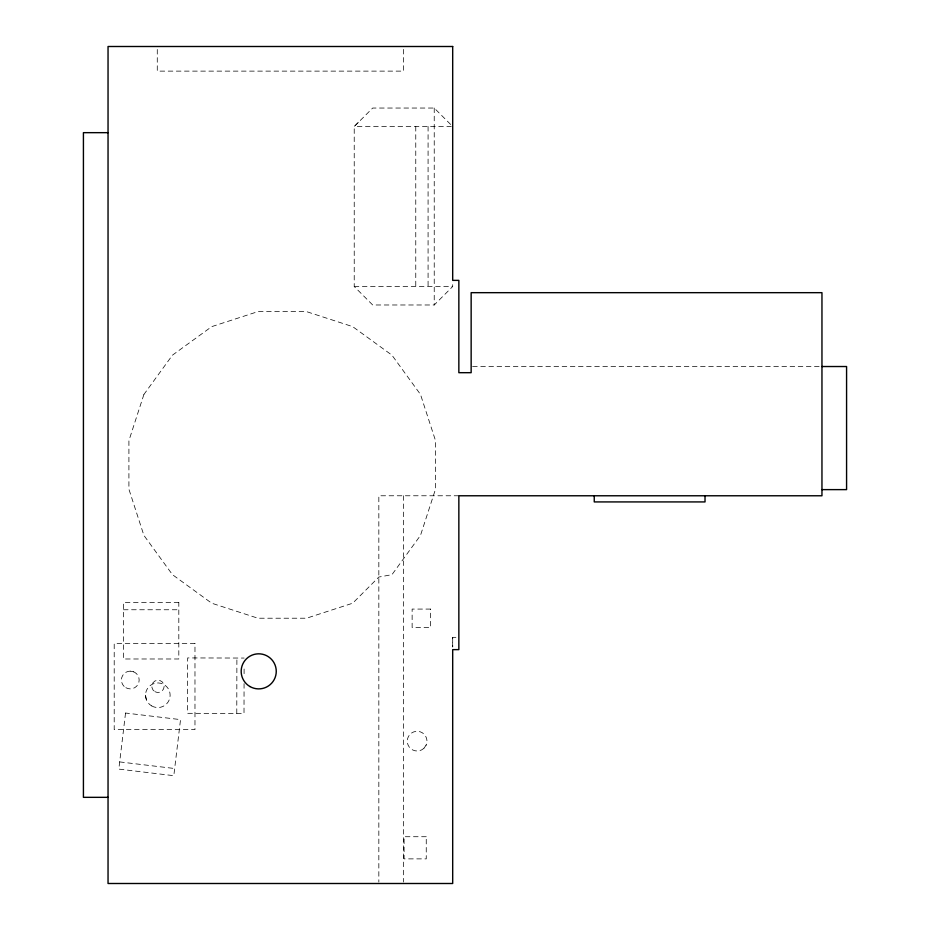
<?xml version="1.0" encoding="UTF-8"?>
<svg xmlns="http://www.w3.org/2000/svg" width="930" height="930" viewBox="0 0 930 930"><rect width="100%" height="100%" fill="white"/><g stroke="black" fill="none" stroke-linecap="round" stroke-linejoin="round"><path stroke-width="0.7" stroke-dasharray="4.65 3.49" d="M358.329 122.4L354.225 126.503L354.225 286.521L372.686 304.982L434.229 304.982L452.689 286.521L452.689 282.825M236.778 713.426L236.894 658.033M244.067 683.62L244.009 713.438L187.546 713.322L187.662 657.929L244.125 658.056M244.09 673.669L244.102 667.996M424.08 748.115L426.219 744.918A9.846 9.846 0 0 0 415.838 731.387A9.846 9.846 0 0 0 409.305 747.139A9.846 9.846 0 0 0 426.219 744.918M450.643 124.457L434.229 108.043L372.686 108.043L354.225 126.503L451.271 126.503M354.225 286.521L452.689 286.521M472.603 366.525L820.504 366.525M458.85 495.771L378.836 495.771L378.836 882.059M123.434 609.755L178.816 609.755M452.689 646.896L452.689 637.329L458.85 637.329M119.679 761.914L174.666 768.517M130.281 671.135L133.688 671.809M145.51 695.245L146.452 699.953M452.689 637.329L452.736 646.896M434.229 108.043L434.229 304.982M428.079 126.503L428.079 286.521M415.768 126.503L415.768 286.521M403.457 49.395L403.457 71.122L157.275 71.122L157.275 49.395M403.457 495.771L403.457 882.047M125.538 713.031L118.819 769.098L173.805 775.69L180.536 719.622L125.538 713.031M143.906 394.46L128.91 440.634L128.91 489.203L143.906 535.389L172.457 574.67L211.738 603.221L257.924 618.217L306.493 618.217L352.668 603.221L378.836 577.053L391.96 574.67L420.5 535.389L435.507 489.203L435.507 440.634L420.5 394.46L391.96 355.167L352.668 326.628L306.493 311.62L257.924 311.62L211.738 326.628L172.457 355.167L143.906 394.46M178.816 602.524L123.434 602.524L123.434 658.986L178.816 658.986L178.816 602.524M430.59 609.08L412.13 609.08L412.13 627.541L430.59 627.541L430.59 609.08M194.975 643.479L114.204 643.479L114.204 729.643L194.975 729.643L194.975 643.479M426.254 836.721L404.097 836.721L404.097 858.878L426.254 858.878L426.254 836.721M125.852 687.7A8.882 8.882 0 0 0 139.163 680.016A8.882 8.882 0 0 0 125.852 672.32A8.882 8.882 0 0 0 125.852 687.7M151.66 705.905A12.311 12.311 0 0 0 170.132 695.245A12.311 12.311 0 0 0 151.66 684.585A12.311 12.311 0 0 0 151.66 705.905M154.915 691.688A6.15 6.15 0 0 0 164.145 686.352A6.15 6.15 0 0 0 154.915 681.027A6.15 6.15 0 0 0 154.915 691.688"/><path stroke-width="1.4" d="M108.043 132.665L83.421 132.665L83.421 797.336L108.043 797.336M821.957 366.525L846.579 366.525L846.579 489.622L821.957 489.622M705.021 495.771L705.021 501.921L594.247 501.921L594.247 495.771M452.689 46.5L108.043 46.5L108.043 883.5L452.689 883.5L452.689 649.628L458.85 649.628L458.85 495.771L821.957 495.771L821.957 292.671L471.15 292.671L471.15 372.686L458.85 372.686L458.85 280.372L452.689 280.372L452.689 46.5M249.949 686.549A17.542 17.542 0 0 0 276.257 671.355A17.542 17.542 0 0 0 249.949 656.162A17.542 17.542 0 0 0 249.949 686.549"/></g></svg>
